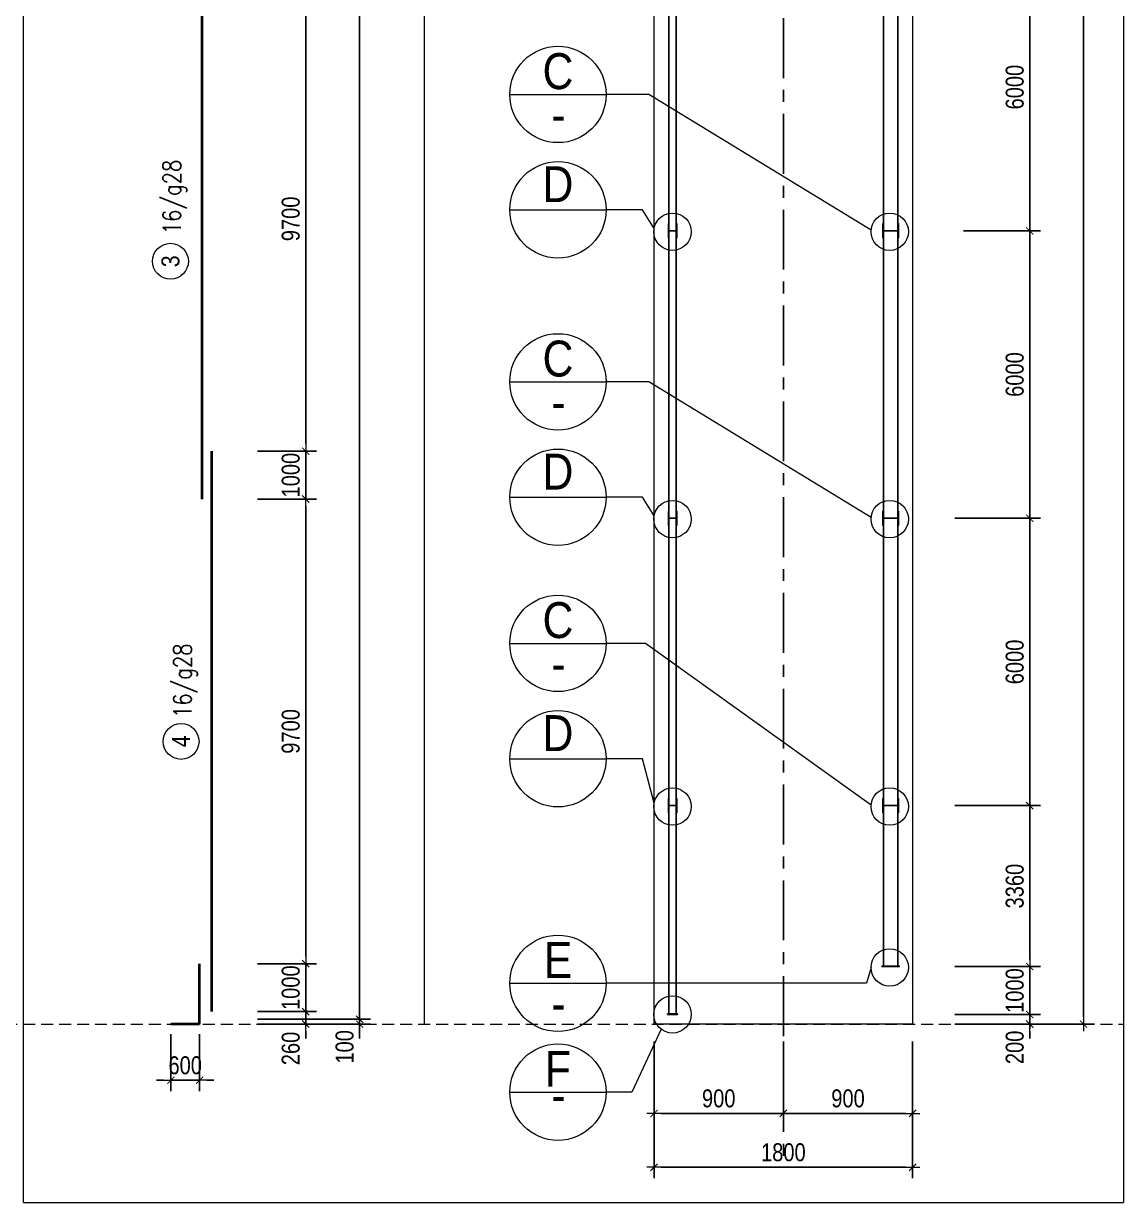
# Model space of a CAD drawing. Header units: millimetres. Extents: x -2123450 to -961021, y -260876 to 649159.
# Drawn here: x -1329637 to -1306668, y 449260 to 473870 of the extents above; entities that cross this region are included whole.
import ezdxf
from ezdxf.enums import TextEntityAlignment as Align

# ---------------------------------------------------------------- set-up
doc = ezdxf.new("R2010")
doc.units = ezdxf.units.MM
doc.header["$LTSCALE"] = 1000
doc.header["$MEASUREMENT"] = 0
doc.header["$PDMODE"] = 66
doc.linetypes.add('CENTER', pattern=[2, 1.25, -0.25, 0.25, -0.25])
doc.linetypes.add('HIDDEN', pattern=[0.375, 0.25, -0.125])
doc.layers.get('DEFPOINTS').update_dxf_attribs({"linetype": 'CONTINUOUS'})
for name, color, linetype in [('01AXIS', 5, 'CENTER'), ('03BORER', 3, 'CONTINUOUS'), ('KCS_BORDER', 3, 'CONTINUOUS'), ('NDC_S_REBAR DES.', 2, 'CONTINUOUS')]:
    doc.layers.add(name, color=color, linetype=linetype)
for name, color, linetype, lineweight in [('NDC_S_CONTINUOUS', 3, 'CONTINUOUS', 20), ('NDC_S_DIM', 1, 'CONTINUOUS', 9), ('NDC_S_HATCH MATERIAL', 8, 'CONTINUOUS', 13), ('NDC_S_LEADER', 1, 'CONTINUOUS', 9), ('NDC_S_REBAR', 4, 'CONTINUOUS', 35), ('NDC_S_REBAR NO.', 7, 'CONTINUOUS', 20), ('NDC_S_REBAR NO. BOX', 1, 'CONTINUOUS', 9)]:
    doc.layers.add(name, color=color, linetype=linetype, lineweight=lineweight)
doc.styles.add('NDC_ARIAL', font='arial.ttf', dxfattribs={"width": 0.8})
doc.styles.add('NDC_ROMANS', font='romans.shx', dxfattribs={"width": 0.8, "bigfont": 'vns.shx'})
doc.dimstyles.new('NDC_1-150', dxfattribs={"dimscale": 150, "dimtxt": 2.5, "dimasz": 1, "dimexe": 1.5, "dimexo": 0, "dimgap": 0.8, "dimtad": 1, "dimdec": 0, "dimdsep": 46, "dimtxsty": 'NDC_ARIAL', "dimblk": 'DIMMARK', "dimcen": 49999.938995, "dimdle": 1.5, "dimclrd": 1, "dimclre": 1, "dimclrt": 3, "dimadec": 0, "dimazin": 0, "dimtfac": 1, "dimtdec": 0, "dimtix": 1, "dimtmove": 2, "dimatfit": 3, "dimfxl": 1, "dimarcsym": 0})

# ---------------------------------------------------------------- blocks, each defined once
blk = doc.blocks.new('detail_201409111408')
at = {"layer": '03BORER'}
blk.add_line((-25, 0), (25, 0), dxfattribs=at)
for points in [[(-26.9, -24.9), (-25, -24.9), (-25, 24.9), (-26.9, 24.9)], [(26.9, -24.9), (25, -24.9), (25, 24.9), (26.9, 24.9)]]:
    blk.add_lwpolyline(points, close=True, dxfattribs=at)
blk = doc.blocks.new('*U204')
at = {"layer": 'KCS_BORDER', "xscale": 6, "yscale": 6, "zscale": 6}
blk.add_blockref('detail_201409111408', (0, 0), dxfattribs=at)
blk = doc.blocks.new('detail_201409111407')
at = {"layer": 'KCS_BORDER'}
blk.add_line((-12.5, 0), (12.5, 0), dxfattribs=at)
for points in [[(-14.4, -24.9), (-12.5, -24.9), (-12.5, 24.9), (-14.4, 24.9)], [(14.4, -24.9), (12.5, -24.9), (12.5, 24.9), (14.4, 24.9)]]:
    blk.add_lwpolyline(points, close=True, dxfattribs=at)
blk = doc.blocks.new('*U205')
at = {"layer": 'KCS_BORDER', "xscale": 6, "yscale": 6, "zscale": 6}
blk.add_blockref('detail_201409111407', (0, 0), dxfattribs=at)
blk = doc.blocks.new('DIMMARK')
at = {"layer": 'NDC_S_DIM', "color": 1}
blk.add_line((-1.5, 0), (1, 0), dxfattribs=at)
at = {"layer": 'NDC_S_DIM', "color": 2, "const_width": 0.15}
blk.add_lwpolyline([(-0.5, -0.5), (0.5, 0.5)], dxfattribs=at)
blk = doc.blocks.new('*D1970')
at = {"layer": 'DEFPOINTS', "color": 0, "transparency": 16777216}
for p in [(-1310007, 475543), (-1310007, 469543), (-1308625, 469543)]:
    blk.add_point(p, dxfattribs=at)
at = {"layer": 'NDC_S_DIM', "color": 1, "lineweight": -2, "transparency": 16777216}
for p, q in [((-1310007, 475543), (-1308400, 475543)), ((-1308625, 475393), (-1308625, 469693)), ((-1310007, 469543), (-1308400, 469543))]:
    blk.add_line(p, q, dxfattribs=at)
at = {"layer": 'NDC_S_DIM', "color": 1, "lineweight": -2, "transparency": 16777216, "xscale": 150, "yscale": 150, "zscale": 150}
for p, rotation in [((-1308625, 475543), 90), ((-1308625, 469543), 270)]:
    blk.add_blockref('DIMMARK', p, dxfattribs=dict(at, rotation=rotation))
at = {"layer": 'NDC_S_DIM', "color": 3, "transparency": 16777216, "insert": (-1308937, 472543), "char_height": 375, "attachment_point": 5, "rotation": 90, "style": 'NDC_ARIAL'}
blk.add_mtext('6000', dxfattribs=at)
blk = doc.blocks.new('*D1971')
at = {"layer": 'DEFPOINTS', "color": 0, "transparency": 16777216}
for p in [(-1310007, 505983), (-1310007, 452983), (-1307500, 452983)]:
    blk.add_point(p, dxfattribs=at)
at = {"layer": 'NDC_S_DIM', "color": 1, "lineweight": -2, "transparency": 16777216}
for p, q in [((-1310007, 505983), (-1307275, 505983)), ((-1307500, 505833), (-1307500, 453133)), ((-1310007, 452983), (-1307275, 452983))]:
    blk.add_line(p, q, dxfattribs=at)
at = {"layer": 'NDC_S_DIM', "color": 1, "lineweight": -2, "transparency": 16777216, "xscale": 150, "yscale": 150, "zscale": 150}
for p, rotation in [((-1307500, 505983), 90), ((-1307500, 452983), 270)]:
    blk.add_blockref('DIMMARK', p, dxfattribs=dict(at, rotation=rotation))
at = {"layer": 'NDC_S_DIM', "color": 3, "transparency": 16777216, "insert": (-1307812, 479483), "char_height": 375, "attachment_point": 5, "rotation": 90, "style": 'NDC_ARIAL'}
blk.add_mtext('53000', dxfattribs=at)
blk = doc.blocks.new('*D1975')
at = {"layer": 'DEFPOINTS', "color": 0, "transparency": 16777216}
for p in [(-1324753, 474643), (-1324753, 464943), (-1323745, 464943)]:
    blk.add_point(p, dxfattribs=at)
at = {"layer": 'NDC_S_DIM', "color": 1, "lineweight": -2, "transparency": 16777216}
for p, q in [((-1324753, 474643), (-1323520, 474643)), ((-1323745, 474493), (-1323745, 465093)), ((-1324753, 464943), (-1323520, 464943))]:
    blk.add_line(p, q, dxfattribs=at)
at = {"layer": 'NDC_S_DIM', "color": 1, "lineweight": -2, "transparency": 16777216, "xscale": 150, "yscale": 150, "zscale": 150}
for p, rotation in [((-1323745, 474643), 90), ((-1323745, 464943), 270)]:
    blk.add_blockref('DIMMARK', p, dxfattribs=dict(at, rotation=rotation))
at = {"layer": 'NDC_S_DIM', "color": 3, "transparency": 16777216, "insert": (-1324057, 469793), "char_height": 375, "attachment_point": 5, "rotation": 90, "style": 'NDC_ARIAL'}
blk.add_mtext('9700', dxfattribs=at)
blk = doc.blocks.new('*D1976')
at = {"layer": 'DEFPOINTS', "color": 0, "transparency": 16777216}
for p in [(-1324753, 464943), (-1324753, 463943), (-1323745, 463943)]:
    blk.add_point(p, dxfattribs=at)
at = {"layer": 'NDC_S_DIM', "color": 1, "lineweight": -2, "transparency": 16777216}
for p, q in [((-1323745, 465093), (-1323745, 465243)), ((-1324753, 464943), (-1323520, 464943)), ((-1323745, 464943), (-1323745, 463943)), ((-1324753, 463943), (-1323520, 463943)), ((-1323745, 463793), (-1323745, 463643))]:
    blk.add_line(p, q, dxfattribs=at)
at = {"layer": 'NDC_S_DIM', "color": 1, "lineweight": -2, "transparency": 16777216, "xscale": 150, "yscale": 150, "zscale": 150}
for p, rotation in [((-1323745, 464943), 270), ((-1323745, 463943), 90)]:
    blk.add_blockref('DIMMARK', p, dxfattribs=dict(at, rotation=rotation))
at = {"layer": 'NDC_S_DIM', "color": 3, "transparency": 16777216, "insert": (-1324057, 464443), "char_height": 375, "attachment_point": 5, "rotation": 90, "style": 'NDC_ARIAL'}
blk.add_mtext('1000', dxfattribs=at)
blk = doc.blocks.new('*D1977')
at = {"layer": 'DEFPOINTS', "color": 0, "transparency": 16777216}
for p in [(-1324753, 453243), (-1324753, 452983), (-1323745, 452983)]:
    blk.add_point(p, dxfattribs=at)
at = {"layer": 'NDC_S_DIM', "color": 1, "lineweight": -2, "transparency": 16777216}
for p, q in [((-1323745, 453393), (-1323745, 453543)), ((-1324753, 453243), (-1323520, 453243)), ((-1323745, 453243), (-1323745, 452983)), ((-1324753, 452983), (-1323520, 452983)), ((-1323745, 452833), (-1323745, 452683))]:
    blk.add_line(p, q, dxfattribs=at)
at = {"layer": 'NDC_S_DIM', "color": 1, "lineweight": -2, "transparency": 16777216, "xscale": 150, "yscale": 150, "zscale": 150}
for p, rotation in [((-1323745, 453243), 270), ((-1323745, 452983), 90)]:
    blk.add_blockref('DIMMARK', p, dxfattribs=dict(at, rotation=rotation))
at = {"layer": 'NDC_S_DIM', "color": 3, "transparency": 16777216, "insert": (-1324057, 452474), "char_height": 375, "attachment_point": 5, "rotation": 90, "style": 'NDC_ARIAL'}
blk.add_mtext('260', dxfattribs=at)
blk = doc.blocks.new('*D1978')
at = {"layer": 'DEFPOINTS', "color": 0, "transparency": 16777216}
for p in [(-1324753, 505983), (-1322620, 505983), (-1324753, 452983)]:
    blk.add_point(p, dxfattribs=at)
at = {"layer": 'NDC_S_DIM', "color": 1, "lineweight": -2, "transparency": 16777216}
for p, q in [((-1324753, 505983), (-1322395, 505983)), ((-1322620, 453133), (-1322620, 505833)), ((-1324753, 452983), (-1322395, 452983))]:
    blk.add_line(p, q, dxfattribs=at)
at = {"layer": 'NDC_S_DIM', "color": 1, "lineweight": -2, "transparency": 16777216, "xscale": 150, "yscale": 150, "zscale": 150}
for p, rotation in [((-1322620, 505983), 90), ((-1322620, 452983), 270)]:
    blk.add_blockref('DIMMARK', p, dxfattribs=dict(at, rotation=rotation))
at = {"layer": 'NDC_S_DIM', "color": 3, "transparency": 16777216, "insert": (-1322932, 479483), "char_height": 375, "attachment_point": 5, "rotation": 90, "style": 'NDC_ARIAL'}
blk.add_mtext('53000', dxfattribs=at)
blk = doc.blocks.new('*D1979')
at = {"layer": 'DEFPOINTS', "color": 0, "transparency": 16777216}
for p in [(-1324753, 453083), (-1324753, 452983), (-1322620, 452983)]:
    blk.add_point(p, dxfattribs=at)
at = {"layer": 'NDC_S_DIM', "color": 1, "lineweight": -2, "transparency": 16777216}
for p, q in [((-1322620, 453233), (-1322620, 453383)), ((-1324753, 453083), (-1322395, 453083)), ((-1322620, 453083), (-1322620, 452983)), ((-1324753, 452983), (-1322395, 452983)), ((-1322620, 452833), (-1322620, 452683))]:
    blk.add_line(p, q, dxfattribs=at)
at = {"layer": 'NDC_S_DIM', "color": 1, "lineweight": -2, "transparency": 16777216, "xscale": 150, "yscale": 150, "zscale": 150}
for p, rotation in [((-1322620, 453083), 270), ((-1322620, 452983), 90)]:
    blk.add_blockref('DIMMARK', p, dxfattribs=dict(at, rotation=rotation))
at = {"layer": 'NDC_S_DIM', "color": 3, "transparency": 16777216, "insert": (-1322932, 452508), "char_height": 375, "attachment_point": 5, "rotation": 90, "style": 'NDC_ARIAL'}
blk.add_mtext('100', dxfattribs=at)
blk = doc.blocks.new('*D1980')
at = {"layer": 'DEFPOINTS', "color": 0, "transparency": 16777216}
for p in [(-1310007, 469543), (-1310007, 463543), (-1308625, 463543)]:
    blk.add_point(p, dxfattribs=at)
at = {"layer": 'NDC_S_DIM', "color": 1, "lineweight": -2, "transparency": 16777216}
for p, q in [((-1310007, 469543), (-1308400, 469543)), ((-1308625, 469393), (-1308625, 463693)), ((-1310007, 463543), (-1308400, 463543))]:
    blk.add_line(p, q, dxfattribs=at)
at = {"layer": 'NDC_S_DIM', "color": 1, "lineweight": -2, "transparency": 16777216, "xscale": 150, "yscale": 150, "zscale": 150}
for p, rotation in [((-1308625, 469543), 90), ((-1308625, 463543), 270)]:
    blk.add_blockref('DIMMARK', p, dxfattribs=dict(at, rotation=rotation))
at = {"layer": 'NDC_S_DIM', "color": 3, "transparency": 16777216, "insert": (-1308937, 466543), "char_height": 375, "attachment_point": 5, "rotation": 90, "style": 'NDC_ARIAL'}
blk.add_mtext('6000', dxfattribs=at)
blk = doc.blocks.new('*D1951')
at = {"layer": 'DEFPOINTS', "color": 0, "transparency": 16777216}
for p in [(-1316470, 452619), (-1313770, 452619), (-1313770, 451119)]:
    blk.add_point(p, dxfattribs=at)
at = {"layer": 'NDC_S_DIM', "color": 1, "lineweight": -2, "transparency": 16777216}
for p, q in [((-1316470, 452619), (-1316470, 450894)), ((-1313770, 452619), (-1313770, 450894)), ((-1316320, 451119), (-1313920, 451119))]:
    blk.add_line(p, q, dxfattribs=at)
at = {"layer": 'NDC_S_DIM', "color": 1, "lineweight": -2, "transparency": 16777216, "xscale": 150, "yscale": 150, "zscale": 150, "rotation": 180}
blk.add_blockref('DIMMARK', (-1316470, 451119), dxfattribs=at)
at = {"layer": 'NDC_S_DIM', "color": 1, "lineweight": -2, "transparency": 16777216, "xscale": 150, "yscale": 150, "zscale": 150}
blk.add_blockref('DIMMARK', (-1313770, 451119), dxfattribs=at)
at = {"layer": 'NDC_S_DIM', "color": 3, "transparency": 16777216, "insert": (-1315120, 451430), "char_height": 375, "attachment_point": 5, "style": 'NDC_ARIAL'}
blk.add_mtext('900', dxfattribs=at)
blk = doc.blocks.new('*D1952')
at = {"layer": 'DEFPOINTS', "color": 0, "transparency": 16777216}
for p in [(-1313770, 452619), (-1311070, 452619), (-1311070, 451119)]:
    blk.add_point(p, dxfattribs=at)
at = {"layer": 'NDC_S_DIM', "color": 1, "lineweight": -2, "transparency": 16777216}
for p, q in [((-1313770, 452619), (-1313770, 450894)), ((-1311070, 452619), (-1311070, 450894)), ((-1313620, 451119), (-1311220, 451119))]:
    blk.add_line(p, q, dxfattribs=at)
at = {"layer": 'NDC_S_DIM', "color": 1, "lineweight": -2, "transparency": 16777216, "xscale": 150, "yscale": 150, "zscale": 150, "rotation": 180}
blk.add_blockref('DIMMARK', (-1313770, 451119), dxfattribs=at)
at = {"layer": 'NDC_S_DIM', "color": 1, "lineweight": -2, "transparency": 16777216, "xscale": 150, "yscale": 150, "zscale": 150}
blk.add_blockref('DIMMARK', (-1311070, 451119), dxfattribs=at)
at = {"layer": 'NDC_S_DIM', "color": 3, "transparency": 16777216, "insert": (-1312420, 451430), "char_height": 375, "attachment_point": 5, "style": 'NDC_ARIAL'}
blk.add_mtext('900', dxfattribs=at)
blk = doc.blocks.new('*D1953')
at = {"layer": 'DEFPOINTS', "color": 0, "transparency": 16777216}
for p in [(-1316470, 452619), (-1311070, 452619), (-1311070, 449994)]:
    blk.add_point(p, dxfattribs=at)
at = {"layer": 'NDC_S_DIM', "color": 1, "lineweight": -2, "transparency": 16777216}
for p, q in [((-1316470, 452619), (-1316470, 449769)), ((-1311070, 452619), (-1311070, 449769)), ((-1316320, 449994), (-1311220, 449994))]:
    blk.add_line(p, q, dxfattribs=at)
at = {"layer": 'NDC_S_DIM', "color": 1, "lineweight": -2, "transparency": 16777216, "xscale": 150, "yscale": 150, "zscale": 150, "rotation": 180}
blk.add_blockref('DIMMARK', (-1316470, 449994), dxfattribs=at)
at = {"layer": 'NDC_S_DIM', "color": 1, "lineweight": -2, "transparency": 16777216, "xscale": 150, "yscale": 150, "zscale": 150}
blk.add_blockref('DIMMARK', (-1311070, 449994), dxfattribs=at)
at = {"layer": 'NDC_S_DIM', "color": 3, "transparency": 16777216, "insert": (-1313770, 450305), "char_height": 375, "attachment_point": 5, "style": 'NDC_ARIAL'}
blk.add_mtext('1800', dxfattribs=at)
blk = doc.blocks.new('*D1954')
at = {"layer": 'DEFPOINTS', "color": 0, "transparency": 16777216}
for p in [(-1326562, 452776), (-1325962, 452776), (-1326562, 451810)]:
    blk.add_point(p, dxfattribs=at)
at = {"layer": 'NDC_S_DIM', "color": 1, "lineweight": -2, "transparency": 16777216}
for p, q in [((-1326562, 452776), (-1326562, 451585)), ((-1325962, 452776), (-1325962, 451585)), ((-1326712, 451810), (-1326862, 451810)), ((-1325962, 451810), (-1326562, 451810)), ((-1325812, 451810), (-1325662, 451810))]:
    blk.add_line(p, q, dxfattribs=at)
at = {"layer": 'NDC_S_DIM', "color": 1, "lineweight": -2, "transparency": 16777216, "xscale": 150, "yscale": 150, "zscale": 150}
blk.add_blockref('DIMMARK', (-1326562, 451810), dxfattribs=at)
at = {"layer": 'NDC_S_DIM', "color": 1, "lineweight": -2, "transparency": 16777216, "xscale": 150, "yscale": 150, "zscale": 150, "rotation": 180}
blk.add_blockref('DIMMARK', (-1325962, 451810), dxfattribs=at)
at = {"layer": 'NDC_S_DIM', "color": 3, "transparency": 16777216, "insert": (-1326262, 452121), "char_height": 375, "attachment_point": 5, "style": 'NDC_ARIAL'}
blk.add_mtext('600', dxfattribs=at)
blk = doc.blocks.new('*D1956')
at = {"layer": 'DEFPOINTS', "color": 0, "transparency": 16777216}
for p in [(-1310187, 463543), (-1310187, 457543), (-1308625, 457543)]:
    blk.add_point(p, dxfattribs=at)
at = {"layer": 'NDC_S_DIM', "color": 1, "lineweight": -2, "transparency": 16777216}
for p, q in [((-1310187, 463543), (-1308400, 463543)), ((-1308625, 463393), (-1308625, 457693)), ((-1310187, 457543), (-1308400, 457543))]:
    blk.add_line(p, q, dxfattribs=at)
at = {"layer": 'NDC_S_DIM', "color": 1, "lineweight": -2, "transparency": 16777216, "xscale": 150, "yscale": 150, "zscale": 150}
for p, rotation in [((-1308625, 463543), 90), ((-1308625, 457543), 270)]:
    blk.add_blockref('DIMMARK', p, dxfattribs=dict(at, rotation=rotation))
at = {"layer": 'NDC_S_DIM', "color": 3, "transparency": 16777216, "insert": (-1308937, 460543), "char_height": 375, "attachment_point": 5, "rotation": 90, "style": 'NDC_ARIAL'}
blk.add_mtext('6000', dxfattribs=at)
blk = doc.blocks.new('*D2030')
at = {"layer": 'DEFPOINTS', "color": 0, "transparency": 16777216}
for p in [(-1310187, 453183), (-1308625, 453183), (-1310187, 452983)]:
    blk.add_point(p, dxfattribs=at)
at = {"layer": 'NDC_S_DIM', "color": 1, "lineweight": -2, "transparency": 16777216}
for p, q in [((-1308625, 453333), (-1308625, 453483)), ((-1310187, 453183), (-1308400, 453183)), ((-1308625, 452983), (-1308625, 453183)), ((-1310187, 452983), (-1308400, 452983)), ((-1308625, 452833), (-1308625, 452683))]:
    blk.add_line(p, q, dxfattribs=at)
at = {"layer": 'NDC_S_DIM', "color": 1, "lineweight": -2, "transparency": 16777216, "xscale": 150, "yscale": 150, "zscale": 150}
for p, rotation in [((-1308625, 453183), 270), ((-1308625, 452983), 90)]:
    blk.add_blockref('DIMMARK', p, dxfattribs=dict(at, rotation=rotation))
at = {"layer": 'NDC_S_DIM', "color": 3, "transparency": 16777216, "insert": (-1308937, 452497), "char_height": 375, "attachment_point": 5, "rotation": 90, "style": 'NDC_ARIAL'}
blk.add_mtext('200', dxfattribs=at)
blk = doc.blocks.new('*D2031')
at = {"layer": 'DEFPOINTS', "color": 0, "transparency": 16777216}
for p in [(-1310187, 454183), (-1310187, 453183), (-1308625, 453183)]:
    blk.add_point(p, dxfattribs=at)
at = {"layer": 'NDC_S_DIM', "color": 1, "lineweight": -2, "transparency": 16777216}
for p, q in [((-1308625, 454333), (-1308625, 454483)), ((-1310187, 454183), (-1308400, 454183)), ((-1308625, 454183), (-1308625, 453183)), ((-1310187, 453183), (-1308400, 453183)), ((-1308625, 453033), (-1308625, 452883))]:
    blk.add_line(p, q, dxfattribs=at)
at = {"layer": 'NDC_S_DIM', "color": 1, "lineweight": -2, "transparency": 16777216, "xscale": 150, "yscale": 150, "zscale": 150}
for p, rotation in [((-1308625, 454183), 270), ((-1308625, 453183), 90)]:
    blk.add_blockref('DIMMARK', p, dxfattribs=dict(at, rotation=rotation))
at = {"layer": 'NDC_S_DIM', "color": 3, "transparency": 16777216, "insert": (-1308937, 453683), "char_height": 375, "attachment_point": 5, "rotation": 90, "style": 'NDC_ARIAL'}
blk.add_mtext('1000', dxfattribs=at)
blk = doc.blocks.new('*D2036')
at = {"layer": 'DEFPOINTS', "color": 0, "transparency": 16777216}
for p in [(-1310187, 457543), (-1310187, 454183), (-1308625, 454183)]:
    blk.add_point(p, dxfattribs=at)
at = {"layer": 'NDC_S_DIM', "color": 1, "lineweight": -2, "transparency": 16777216}
for p, q in [((-1310187, 457543), (-1308400, 457543)), ((-1308625, 457393), (-1308625, 454333)), ((-1310187, 454183), (-1308400, 454183))]:
    blk.add_line(p, q, dxfattribs=at)
at = {"layer": 'NDC_S_DIM', "color": 1, "lineweight": -2, "transparency": 16777216, "xscale": 150, "yscale": 150, "zscale": 150}
for p, rotation in [((-1308625, 457543), 90), ((-1308625, 454183), 270)]:
    blk.add_blockref('DIMMARK', p, dxfattribs=dict(at, rotation=rotation))
at = {"layer": 'NDC_S_DIM', "color": 3, "transparency": 16777216, "insert": (-1308937, 455863), "char_height": 375, "attachment_point": 5, "rotation": 90, "style": 'NDC_ARIAL'}
blk.add_mtext('3360', dxfattribs=at)
blk = doc.blocks.new('*D2156')
at = {"layer": 'DEFPOINTS', "color": 0, "transparency": 16777216}
for p in [(-1324753, 463943), (-1324753, 454243), (-1323745, 454243)]:
    blk.add_point(p, dxfattribs=at)
at = {"layer": 'NDC_S_DIM', "color": 1, "lineweight": -2, "transparency": 16777216}
for p, q in [((-1324753, 463943), (-1323520, 463943)), ((-1323745, 463793), (-1323745, 454393)), ((-1324753, 454243), (-1323520, 454243))]:
    blk.add_line(p, q, dxfattribs=at)
at = {"layer": 'NDC_S_DIM', "color": 1, "lineweight": -2, "transparency": 16777216, "xscale": 150, "yscale": 150, "zscale": 150}
for p, rotation in [((-1323745, 463943), 90), ((-1323745, 454243), 270)]:
    blk.add_blockref('DIMMARK', p, dxfattribs=dict(at, rotation=rotation))
at = {"layer": 'NDC_S_DIM', "color": 3, "transparency": 16777216, "insert": (-1324057, 459093), "char_height": 375, "attachment_point": 5, "rotation": 90, "style": 'NDC_ARIAL'}
blk.add_mtext('9700', dxfattribs=at)
blk = doc.blocks.new('*D2157')
at = {"layer": 'DEFPOINTS', "color": 0, "transparency": 16777216}
for p in [(-1324753, 454243), (-1324753, 453243), (-1323745, 453243)]:
    blk.add_point(p, dxfattribs=at)
at = {"layer": 'NDC_S_DIM', "color": 1, "lineweight": -2, "transparency": 16777216}
for p, q in [((-1323745, 454393), (-1323745, 454543)), ((-1324753, 454243), (-1323520, 454243)), ((-1323745, 454243), (-1323745, 453243)), ((-1324753, 453243), (-1323520, 453243)), ((-1323745, 453093), (-1323745, 452943))]:
    blk.add_line(p, q, dxfattribs=at)
at = {"layer": 'NDC_S_DIM', "color": 1, "lineweight": -2, "transparency": 16777216, "xscale": 150, "yscale": 150, "zscale": 150}
for p, rotation in [((-1323745, 454243), 270), ((-1323745, 453243), 90)]:
    blk.add_blockref('DIMMARK', p, dxfattribs=dict(at, rotation=rotation))
at = {"layer": 'NDC_S_DIM', "color": 3, "transparency": 16777216, "insert": (-1324057, 453743), "char_height": 375, "attachment_point": 5, "rotation": 90, "style": 'NDC_ARIAL'}
blk.add_mtext('1000', dxfattribs=at)

msp = doc.modelspace()

# ---------------------------------------------------------------- linework, layer by layer
at = {"layer": '01AXIS'}
msp.add_line((-1313770.04, 505983.34), (-1313770.04, 450019.11), dxfattribs=at)
at = {"layer": '03BORER'}
for p, q in [((-1311350.47, 454194.85), (-1311710.47, 454194.85)), ((-1316189.6, 453194.85), (-1315979.6, 453194.85)), ((-1315979.6, 453194.85), (-1316189.6, 453194.85))]:
    msp.add_line(p, q, dxfattribs=at)
for points in [[(-1311710.47, 454183.34), (-1311710.47, 454194.85), (-1311350.47, 454194.85), (-1311350.47, 454183.34)], [(-1316189.6, 453183.34), (-1316189.6, 453194.85), (-1315979.6, 453194.85), (-1315979.6, 453183.34)]]:
    msp.add_lwpolyline(points, close=True, dxfattribs=at)
at = {"layer": 'KCS_BORDER'}
for points in [[(-1316159.6, 493531.82), (-1316009.6, 493531.82), (-1316009.6, 453194.85), (-1316159.6, 453194.85)], [(-1311380.47, 493531.82), (-1311680.47, 493531.82), (-1311680.47, 454194.85), (-1311380.47, 454194.85)]]:
    msp.add_lwpolyline(points, close=True, dxfattribs=at)
at = {"layer": 'NDC_S_CONTINUOUS'}
for p, q in [((-1321268.55, 511855.12), (-1321268.55, 452983.34)), ((-1306668.25, 511854.12), (-1306668.25, 449260.16)), ((-1306668.25, 511854.12), (-1306668.25, 449260.16)), ((-1306668.25, 511854.12), (-1306668.25, 449260.16)), ((-1329637.34, 449260.16), (-1329637.34, 509133.34)), ((-1329637.34, 449260.16), (-1306668.25, 449260.16))]:
    msp.add_line(p, q, dxfattribs=at)
msp.add_lwpolyline([(-1316470.04, 492943.34), (-1311070.04, 492943.34), (-1311070.04, 452983.34), (-1316470.04, 452983.34)], close=True, dxfattribs=at)
at = {"layer": 'NDC_S_HATCH MATERIAL', "linetype": 'HIDDEN'}
msp.add_line((-1354395.11, 452983.34), (-1306668.25, 452983.34), dxfattribs=at)
at = {"layer": 'NDC_S_LEADER'}
for p, q in [((-1319483.2, 472389.83), (-1317470.72, 472389.83)), ((-1319483.2, 469981.63), (-1317470.72, 469981.63)), ((-1319483.2, 466389.83), (-1317470.72, 466389.83)), ((-1319483.2, 463981.63), (-1317470.72, 463981.63)), ((-1319483.2, 460930.22), (-1317470.72, 460930.22)), ((-1319483.2, 458522.02), (-1317470.72, 458522.02)), ((-1319483.2, 453834.12), (-1317470.72, 453834.12)), ((-1319483.2, 451562.51), (-1317470.72, 451562.51))]:
    msp.add_line(p, q, dxfattribs=at)
for points in [[(-1311937.75, 469556.23), (-1316577.25, 472389.83), (-1317470.72, 472389.83)], [(-1316468.86, 469594.89), (-1316712.53, 469981.63), (-1317470.72, 469981.63)], [(-1311937.75, 463556.23), (-1316577.25, 466389.83), (-1317470.72, 466389.83)], [(-1316468.86, 463594.89), (-1316712.53, 463981.63), (-1317470.72, 463981.63)], [(-1311937.75, 457556.23), (-1316651.41, 460930.22), (-1317470.72, 460930.22)], [(-1316468.86, 457594.89), (-1316712.53, 458522.02), (-1317470.72, 458522.02)], [(-1311939.03, 454165.59), (-1312032.4, 453834.12), (-1317470.72, 453834.12)], [(-1316320, 452873.59), (-1316931.45, 451562.51), (-1317470.72, 451562.51)]]:
    msp.add_lwpolyline(points, dxfattribs=at)
for centre, radius in [((-1318476.96, 472389.83), 1006.24), ((-1318476.96, 469981.63), 1006.24), ((-1318476.96, 466389.83), 1006.24), ((-1318476.96, 463981.63), 1006.24), ((-1318476.96, 460930.22), 1006.24), ((-1318476.96, 458522.02), 1006.24), ((-1316084.6, 453185.34), 390.63), ((-1318476.96, 451562.51), 1006.24)]:
    msp.add_circle(centre, radius, dxfattribs=at)
at = {"layer": 'NDC_S_REBAR'}
for p, q in [((-1325904.44, 463943.34), (-1325904.44, 475643.34)), ((-1325714.3, 464943.34), (-1325714.3, 453243.34)), ((-1325961.74, 452983.34), (-1325961.74, 454243.34)), ((-1325961.74, 452983.34), (-1326561.6, 452983.34))]:
    msp.add_line(p, q, dxfattribs=at)
at = {"layer": 'NDC_S_REBAR NO. BOX'}
for centre, radius in [((-1316084.6, 469524.59), 390.63), ((-1311548.4, 469524.59), 390.63), ((-1326570.66, 468907.2), 375), ((-1316084.6, 463524.59), 390.63), ((-1311548.4, 463524.59), 390.63), ((-1326348.36, 458884.9), 375), ((-1316084.6, 457524.59), 390.63), ((-1311548.4, 457524.59), 390.63), ((-1318476.96, 453834.12), 1006.24), ((-1311548.4, 454165.59), 390.63)]:
    msp.add_circle(centre, radius, dxfattribs=at)

# ---------------------------------------------------------------- block references
at = {"layer": 'KCS_BORDER', "color": 0, "linetype": 'ByBlock', "lineweight": -2, "transparency": 16777216, "xscale": -1, "rotation": 180}
for p in [(-1316084.6, 469543.34), (-1316084.6, 463543.34), (-1316084.6, 457543.34)]:
    msp.add_blockref('*U205', p, dxfattribs=at)
at = {"layer": 'NDC_S_DIM', "color": 0, "linetype": 'ByBlock', "lineweight": -2, "transparency": 16777216, "xscale": -1, "rotation": 180}
for p in [(-1311530.47, 469543.34), (-1311530.47, 463543.34), (-1311530.47, 457543.34)]:
    msp.add_blockref('*U204', p, dxfattribs=at)

# ---------------------------------------------------------------- texts
at = {"layer": 'NDC_S_REBAR DES.', "style": 'NDC_ROMANS', "width": 0.8}
for s, p in [('16/g28 ', (-1326513.95, 470353.67)), ('16/g28', (-1326291.65, 460150.22))]:
    msp.add_text(s, height=375, rotation=90, dxfattribs=at).set_placement(p, align=Align.MIDDLE)
at = {"layer": 'NDC_S_REBAR NO.', "style": 'NDC_ARIAL', "width": 0.85}
for s, p in [('C', (-1318476.96, 472876.32)), ('-', (-1318468.25, 471969.74)), ('D', (-1318476.96, 470516.76)), ('C', (-1318476.96, 466876.32)), ('-', (-1318468.25, 465969.74)), ('D', (-1318476.96, 464516.76)), ('C', (-1318476.96, 461416.7)), ('-', (-1318468.25, 460510.12)), ('D', (-1318476.96, 459057.15)), ('E', (-1318476.96, 454320.6)), ('-', (-1318468.25, 453414.02)), ('F', (-1318476.96, 452048.99)), ('-', (-1318468.25, 451507.23))]:
    msp.add_text(s, height=750, dxfattribs=at).set_placement(p, align=Align.MIDDLE_CENTER)
for s, p in [('3', (-1326570.66, 468907.2)), ('4', (-1326348.36, 458884.9))]:
    msp.add_text(s, height=375, rotation=90, dxfattribs=at).set_placement(p, align=Align.MIDDLE_CENTER)

# ---------------------------------------------------------------- dimensions: what is measured, and where the dimension line sits
at = {"layer": 'NDC_S_DIM'}
for base, p1, p2, picture, middle in [((-1322620.22, 505983.34), (-1324753.03, 452983.34), (-1324753.03, 505983.34), '*D1978', (-1322931.81, 479483.34)), ((-1307500.47, 452983.34), (-1310006.5, 505983.34), (-1310006.5, 452983.34), '*D1971', (-1307812.06, 479483.34)), ((-1308625.47, 469543.34), (-1310006.5, 475543.34), (-1310006.5, 469543.34), '*D1970', (-1308936.93, 472543.34)), ((-1323745.22, 464943.34), (-1324753.03, 474643.34), (-1324753.03, 464943.34), '*D1975', (-1324056.69, 469793.34)), ((-1308625.47, 463543.34), (-1310006.5, 469543.34), (-1310006.5, 463543.34), '*D1980', (-1308936.93, 466543.34)), ((-1323745.22, 463943.34), (-1324753.03, 464943.34), (-1324753.03, 463943.34), '*D1976', (-1324056.69, 464443.34)), ((-1323745.22, 454243.34), (-1324753.03, 463943.34), (-1324753.03, 454243.34), '*D2156', (-1324056.69, 459093.34)), ((-1308625.47, 457543.34), (-1310187.28, 463543.34), (-1310187.28, 457543.34), '*D1956', (-1308936.93, 460543.34)), ((-1308625.47, 454183.34), (-1310187.28, 457543.34), (-1310187.28, 454183.34), '*D2036', (-1308937.06, 455863.34)), ((-1323745.22, 453243.34), (-1324753.03, 454243.34), (-1324753.03, 453243.34), '*D2157', (-1324056.69, 453743.34)), ((-1308625.47, 453183.34), (-1310187.28, 454183.34), (-1310187.28, 453183.34), '*D2031', (-1308936.93, 453683.34))]:
    dim = msp.add_linear_dim(base=base, p1=p1, p2=p2, angle=90, dimstyle='NDC_1-150', dxfattribs=at)
    dim.commit()
    dim.dimension.update_dxf_attribs({"geometry": picture, "text_midpoint": middle})
for base, p1, p2, picture, middle in [((-1323745.22, 452983.34), (-1324753.03, 453243.34), (-1324753.03, 452983.34), '*D1977', (-1324056.69, 452474.04)), ((-1322620.22, 452983.34), (-1324753.03, 453083.34), (-1324753.03, 452983.34), '*D1979', (-1322931.69, 452507.99)), ((-1308625.47, 453183.34), (-1310187.28, 452983.34), (-1310187.28, 453183.34), '*D2030', (-1308936.93, 452497.42))]:
    dim = msp.add_linear_dim(base=base, p1=p1, p2=p2, angle=90, dimstyle='NDC_1-150', dxfattribs=at)
    dim.commit()
    dim.dimension.update_dxf_attribs({"geometry": picture, "text_midpoint": middle, "dimtype": 160})
dim = msp.add_linear_dim(base=(-1326561.74, 451809.69), p1=(-1325961.74, 452775.79), p2=(-1326561.74, 452775.79), dimstyle='NDC_1-150', dxfattribs=at)
dim.commit()
dim.dimension.update_dxf_attribs({"geometry": '*D1954', "text_midpoint": (-1326261.74, 452121.15)})
for base, p1, p2, picture, middle in [((-1313770.04, 451118.57), (-1316470.04, 452618.77), (-1313770.04, 452618.77), '*D1951', (-1315120.04, 451430.04)), ((-1311070.04, 449993.57), (-1316470.04, 452618.77), (-1311070.04, 452618.77), '*D1953', (-1313770.04, 450305.04)), ((-1311070.04, 451118.57), (-1313770.04, 452618.77), (-1311070.04, 452618.77), '*D1952', (-1312420.04, 451430.04))]:
    dim = msp.add_linear_dim(base=base, p1=p1, p2=p2, dimstyle='NDC_1-150', override={"dimlfac": 0.333333}, dxfattribs=at)
    dim.commit()
    dim.dimension.update_dxf_attribs({"geometry": picture, "text_midpoint": middle})

doc.saveas('drawing.dxf')
